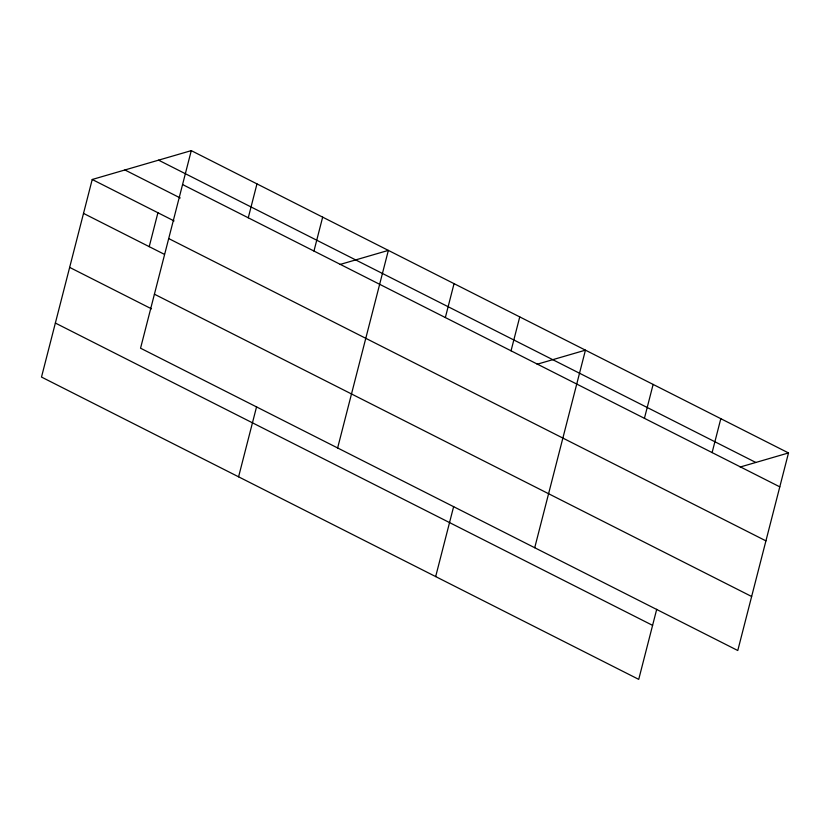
<?xml version="1.0" encoding="UTF-8"?>
<svg xmlns="http://www.w3.org/2000/svg" width="830" height="830" viewBox="0 0 830 830"><rect width="100%" height="100%" fill="white"/><g stroke="black" fill="none" stroke-linecap="round" stroke-linejoin="round"><path stroke-width="1.25" d="M191.274 150.635L140.55 348.206L737.777 650.513L788.5 452.941L191.274 150.635L92.223 179.488L41.5 377.059L638.726 679.365L656.717 609.282M149.213 246.655L157.918 212.739M248.263 217.802L256.968 183.887M238.584 476.825L256.584 406.742M313.958 251.054L322.663 217.138M337.634 447.961L388.357 250.39L340.041 264.469M445.347 317.558L454.052 283.642M435.667 576.58L453.668 506.497M511.041 350.81L519.746 316.904M534.717 547.727L585.441 350.156L537.124 364.235M644.422 418.33L653.127 384.415M712.109 452.589L720.814 418.673M740.184 467.02L788.5 452.941M158.592 160.159L755.819 462.466M182.569 184.54L779.795 486.847M124.915 169.963L180.235 197.965M92.223 179.488L174.061 220.915M168.698 238.552L765.924 540.859M83.519 213.403L164.195 254.239M154.411 294.194L751.638 596.5M69.658 267.405L151.485 308.833M55.371 323.057L652.598 625.364"/></g></svg>
